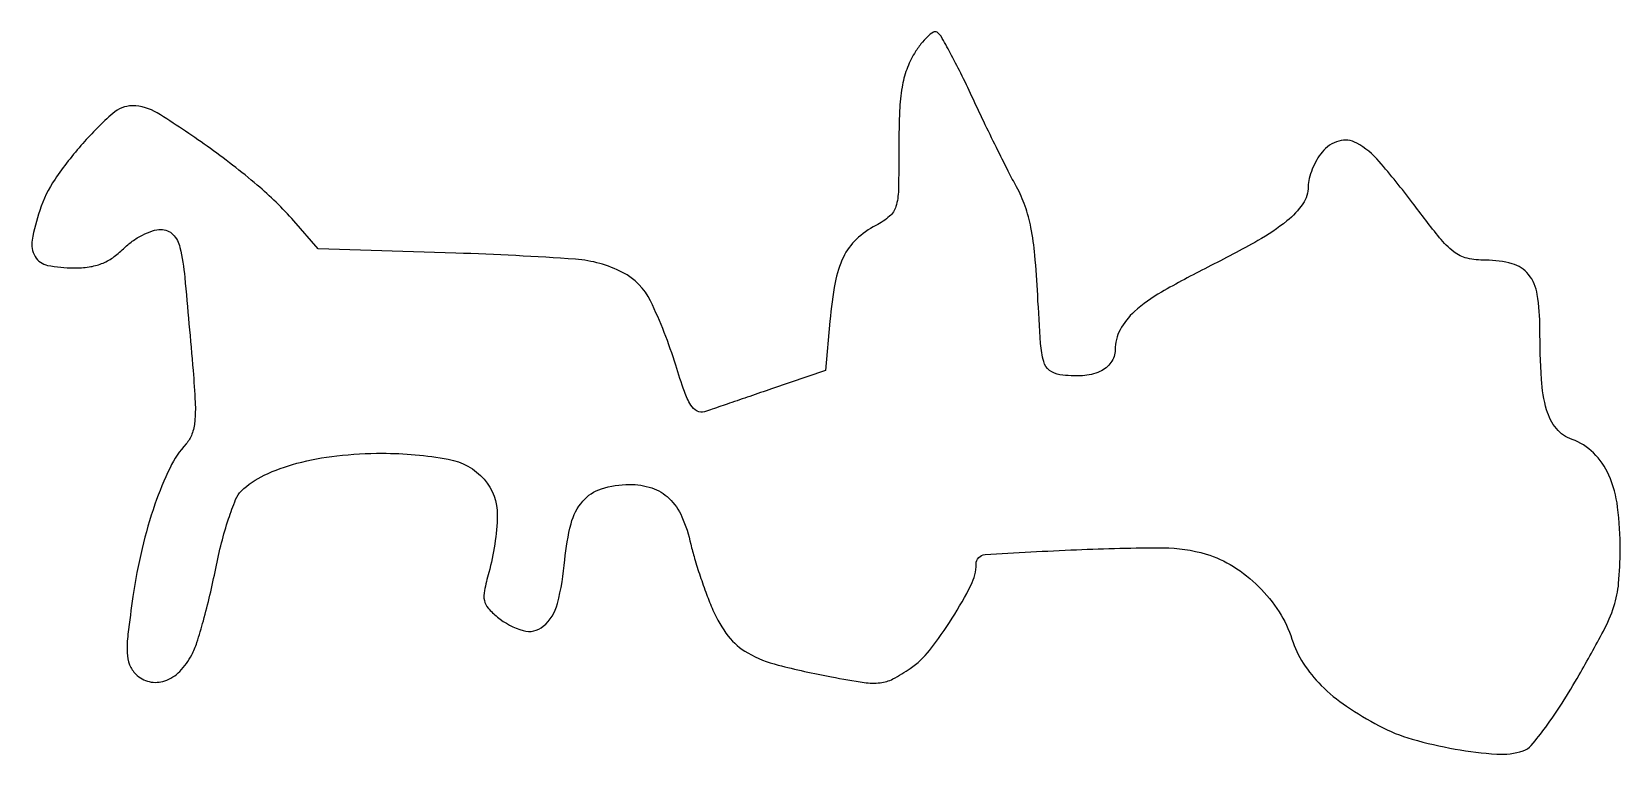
# Model space of a CAD drawing. Extents: x 1 to 206, y 0 to 94.
import ezdxf

# ---------------------------------------------------------------- set-up
doc = ezdxf.new("R2010")
doc.units = 0

msp = doc.modelspace()

# ---------------------------------------------------------------- linework, layer by layer
msp.add_lwpolyline([(115.019141, 90.799498, 0.049574), (114.015171, 88.712852, 0.045859), (113.409312, 86.414358, 0.031636), (113.095749, 83.375565, 0.009786), (113.003738, 78.77568, -0.005117), (112.942975, 73.077099, -0.065402), (112.621153, 70.969328, -0.147533), (111.798005, 69.699358, -0.056437), (110.029644, 68.51533, 0.070836), (107.495976, 66.711546, 0.090919), (105.81487, 64.402646, 0.067073), (104.745193, 61.1093, 0.022813), (104.069136, 56.112739), (103.5, 49.725477), (96.5, 47.330332, -0.000104), (93.696728, 46.371804, -0.000125), (91.062899, 45.472561, -0.000106), (88.844432, 44.716277, -0.000849), (87.820509, 44.3694, -0.21072), (86.884227, 44.454294, -0.128998), (86.068893, 45.232911, -0.053362), (85.23058, 46.989709, -0.009758), (84.099428, 50.413512, 0.03704), (80.83991, 58.727903, 0.164335), (77.222784, 62.432698, 0.10057), (71.132484, 64.125751, 0.0096), (55.648091, 64.92357), (37.796181, 65.5), (34.648091, 69.098804, 0.038077), (29.920403, 73.738319, 0.020144), (23.424548, 78.775479, 0.015572), (16.97595, 83.076032, 0.140162), (13.744642, 84, 0.184859), (11.197416, 83.024921, 0.028557), (7.31414, 79.119186, 0.032467), (3.729708, 74.505516, 0.069501), (1.744622, 70.4666, 0.034759), (0.766562, 66.612876, 0.180389), (1.148471, 64.488567, 0.212529), (2.769749, 63.33808, 0.049622), (6.167899, 63, 0.035671), (8.13859, 63.140772, 0.057202), (9.767241, 63.568633, 0.059901), (11.203561, 64.336306, 0.043752), (12.590909, 65.5, -0.041587), (13.721533, 66.456713, -0.035985), (15.049206, 67.265625, -0.037631), (16.366523, 67.822644, -0.081383), (17.448941, 68, -0.201894), (18.991673, 67.350593, -0.138542), (19.911593, 65.661072, -0.032762), (20.527867, 61.787306, -0.001862), (21.598907, 49.722476, -0.008525), (21.878686, 45.600266, -0.03624), (21.825038, 43.131822, -0.063119), (21.454225, 41.475532, -0.097601), (20.70156, 40.222476, 0.071805), (18.622007, 37.130866, 0.028449), (16.662006, 32.388061, 0.026017), (14.998797, 26.668276, 0.021845), (13.82304, 20.463535, 0.005807), (13.174726, 15.579746, 0.03912), (13.071832, 13.140794, 0.084105), (13.389153, 11.605792, 0.103803), (14.1864, 10.385029, 0.141315), (15.935733, 9.418824, 0.140027), (17.937729, 9.527814, 0.114654), (19.88529, 10.751394, 0.076221), (21.444373, 12.892429, 0.042662), (22.097842, 14.47327, 0.009228), (22.939234, 17.310959, 0.009563), (23.792423, 20.643047, 0.009013), (24.535794, 24.071561, -0.013929), (25.295532, 27.416452, -0.016993), (26.198499, 30.49643, -0.015632), (27.116434, 33.0078, -0.104363), (27.852389, 34.107775, -0.083756), (30.818526, 36.163431, -0.044225), (35.036894, 37.705774, -0.038185), (40.20928, 38.678023, -0.027374), (46.085978, 39, -0.044735), (54.651095, 38.23214, -0.167279), (59.300191, 35.629729, -0.191268), (61.004933, 30.974396, -0.061042), (59.890388, 23.543451, 0.017352), (59.327979, 21.205904, 0.098612), (59.321838, 19.932857, 0.133322), (59.808041, 18.943686, 0.042078), (61.006749, 17.793451, 0.099224), (64.353697, 16.038822, 0.251774), (66.955331, 16.588553, 0.156949), (68.788154, 19.525605, 0.039049), (69.750114, 25.180836, -0.039739), (70.556128, 29.8801, -0.114695), (72.065444, 32.795611, -0.141205), (74.489261, 34.39805, -0.073719), (78.095012, 34.966731, -0.081411), (81.008336, 34.516858, -0.11441), (83.251508, 33.161533, -0.097719), (84.903235, 30.771115, -0.047238), (86.061656, 27.221106, 0.017111), (86.539527, 25.389653, 0.008437), (87.265134, 23.095482, 0.008362), (88.099187, 20.737086, 0.012078), (88.921141, 18.68397, 0.063809), (90.901449, 15.322679, 0.099846), (93.434443, 13.137057, 0.066199), (97.355973, 11.567676, 0.015578), (104.267932, 10.041483, 0.008744), (108.518542, 9.317623, 0.064301), (110.574072, 9.270823, 0.094646), (112.233685, 9.77402, 0.029411), (114.476226, 11.124144, 0.076897), (116.978014, 13.474617, 0.025079), (119.900732, 17.630379, 0.02319), (122.359315, 21.960326, 0.118054), (123, 24.636021, -0.395711), (124.164779, 25.877316, -0.004941), (135.995412, 26.51323, -0.011043), (147.243058, 26.757722, -0.072815), (152.797468, 25.942534, -0.068294), (156.320988, 24.337336, -0.054544), (159.588273, 21.733733, -0.054295), (162.229922, 18.470409, -0.066022), (163.904496, 14.914945, 0.066345), (165.372951, 11.802306, 0.053876), (167.697494, 8.933353, 0.04599), (170.948331, 6.248786, 0.028298), (175.204299, 3.687295, 0.051361), (179.462837, 1.973663, 0.026971), (185.031502, 0.693196, 0.025835), (190.428933, 0.040048, 0.094303), (193.838234, 0.448657, 0.142955), (194.898741, 1.160751, 0.015048), (196.761696, 3.534568, 0.01719), (198.882543, 6.628425, 0.011633), (201.092949, 10.288597, 0.007749), (204.229809, 15.969343, 0.043012), (205.596224, 19.173886, 0.05736), (206.207403, 22.150819, 0.020352), (206.412837, 26.5, 0.033679), (206.075776, 32.034182, 0.070942), (204.930976, 36.173707, 0.094695), (202.964063, 39.046985, 0.112029), (200.17802, 40.788097, -0.137436), (198.160104, 42.194224, -0.10215), (196.886564, 44.608241, -0.056155), (196.20728, 48.573384, -0.013885), (196.011006, 55.178571, 0.037652), (195.670962, 59.574177, 0.130771), (194.537912, 62.163084, 0.160418), (192.426441, 63.546642, 0.065578), (188.984675, 64, -0.056104), (186.581568, 64.270499, -0.110918), (184.857906, 65.092758, -0.057907), (183.010532, 66.926628, -0.007051), (179.506385, 71.448392, 0.016552), (175.19541, 76.7982, 0.087142), (172.286844, 79.177167, 0.200992), (169.965538, 79.44537, 0.153302), (167.812074, 78.016249, 0.041571), (167.118376, 76.996953, 0.032005), (166.532297, 75.785163, 0.03284), (166.129517, 74.573127, 0.063881), (166, 73.56353, -0.150612), (165.306806, 71.314473, -0.073954), (163.254385, 69.091793, -0.041937), (159.477974, 66.542779, -0.010903), (153, 63.103234, 0.013963), (146.999531, 59.870012, 0.051498), (143.51153, 57.353189, 0.087715), (141.650336, 54.993576, 0.123846), (141, 52.408268, -0.157368), (140.469705, 50.765102, -0.130929), (139.04278, 49.596811, -0.093135), (136.770888, 49.040946, -0.048747), (133.851713, 49.16712, -0.131878), (132.512659, 49.737778, -0.159906), (131.758549, 50.867555, -0.050778), (131.356517, 53.209996, -0.004037), (130.975945, 59.5, 0.009303), (130.610004, 64.648126, 0.025754), (130.099534, 68.242769, 0.035448), (129.349624, 71.02333, 0.042432), (128.246252, 73.5, -0.008546), (127.157354, 75.557135, -0.002872), (125.637129, 78.594919, -0.002856), (123.993469, 81.975588, -0.003266), (122.46141, 85.227383, 0.006546), (121.022875, 88.229446, 0.009337), (119.661673, 90.852906, 0.005836), (118.459886, 93.006643, 0.124788), (117.956506, 93.526881, 0.280952), (117.466524, 93.529719, 0.051635), (116.711804, 92.961709, 0.042132), (115.857108, 92.022337, 0.026633)], format="xyb", close=True)

doc.saveas('drawing.dxf')
